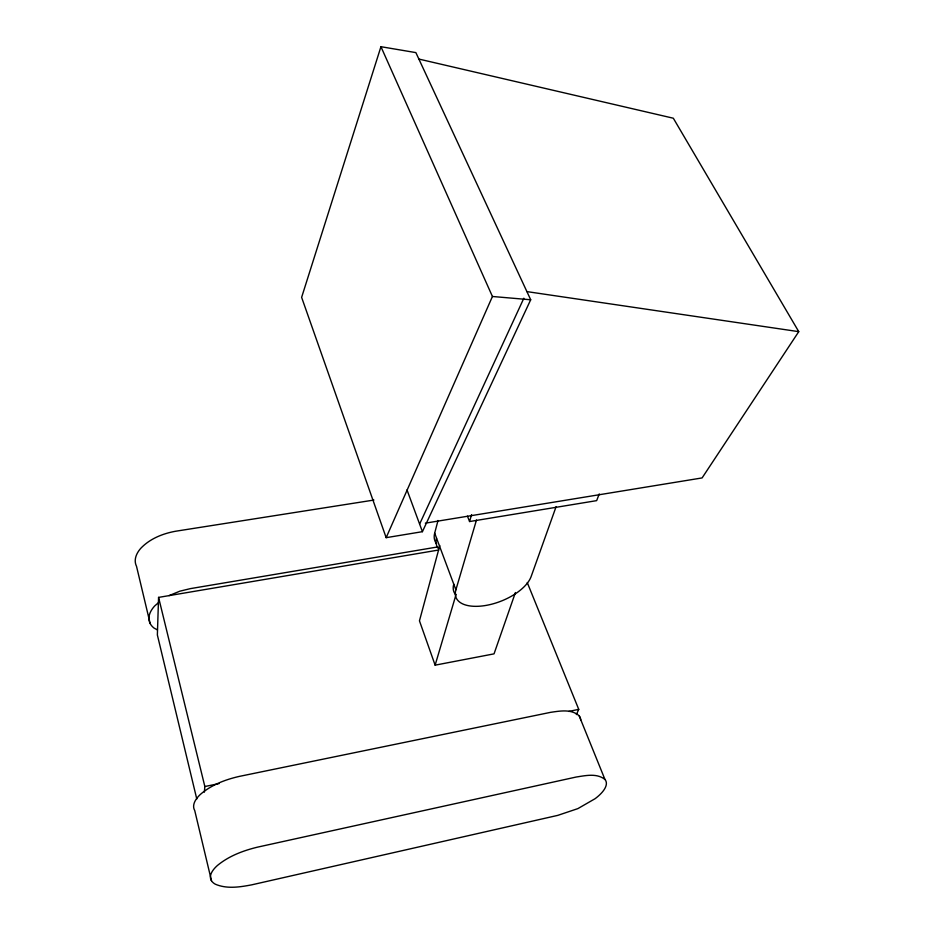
<?xml version="1.0" encoding="UTF-8"?>
<svg xmlns="http://www.w3.org/2000/svg" width="934" height="934" viewBox="0 0 934 934"><rect width="100%" height="100%" fill="white"/><g stroke="black" fill="none" stroke-linecap="round" stroke-linejoin="round"><path stroke-width="1.4" d="M438.782 549.998L158.57 597.398L157.367 634.968L196.782 799.002M204.359 792.149L204.85 786.533L158.57 597.398M436.622 543.833A39.45 20.641 -21.3 0 1 434.684 533.151L438.011 520.495M439.797 545.503L419.459 620.83L435.127 665.16L494.039 653.858L515.416 592.518M599.254 493.923L596.651 500.636L469.568 521.546L471.565 514.646M556.115 506.625L531.166 576.476A40.442 19.871 -21.3 0 1 486.275 605.372A40.442 19.871 -21.3 0 1 455.885 589.844L476.468 520.04M435.127 665.16L456.119 594.316M380.944 46.7L301.624 297.362L386.162 537.669L422.413 531.679L530.699 299.767L415.875 52.608L380.944 46.7L492.428 296.487L386.162 537.669M576.383 714.592L578.741 709.361L527.266 582.582M419.611 524.102L523.857 298.215M418.876 59.064L673.321 118.221L798.757 331.652L702.099 477.928L425.344 523.157M158.325 602.78L154.659 605.979A40.909 21.295 -14.9 0 0 154.028 628.057L157.449 629.913M169.054 595.623L179.853 591.175L190.443 588.618L437.918 546.904M204.85 786.533L219.116 783.579M568.759 711.428L578.741 709.361M373.915 500.052L175.569 531.248C162.679 533.594 149.872 538.72 140.719 548.375A39.917 21.972 -14.5 0 0 136.516 566.296L150.152 623.515M492.428 296.487L530.699 299.767M526.904 291.606L798.757 331.652M604.963 779.481C596.896 772.943 585.548 775.605 576.173 777.03L257.504 847.15C243.179 850.629 228.97 855.964 217.482 865.433A45.416 17.512 -16.6 0 0 215.392 884.229C226.892 889.145 239.804 887.102 251.678 884.848L557.738 815.382L577.854 808.622L595.133 798.675A42.123 15.703 -21 0 0 604.963 779.481L579.162 715.794C571.445 708.848 560.026 710.972 550.675 712.327L239.162 776.434C225.164 779.645 211.247 784.934 200.296 794.484A44.178 18.668 -16.2 0 0 194.727 810.502L211.481 880.762M467.455 516.163L469.568 521.546M434.684 533.151L455.885 589.844M407.002 489.918L422.413 531.679M438.443 548.702A39.543 20.571 -21.3 0 1 436.517 538.066M455.547 594.561A40.337 19.953 -21.3 0 1 453.772 584.205M579.162 715.794A41.061 16.789 -21 0 1 580.691 719.904"/></g></svg>
